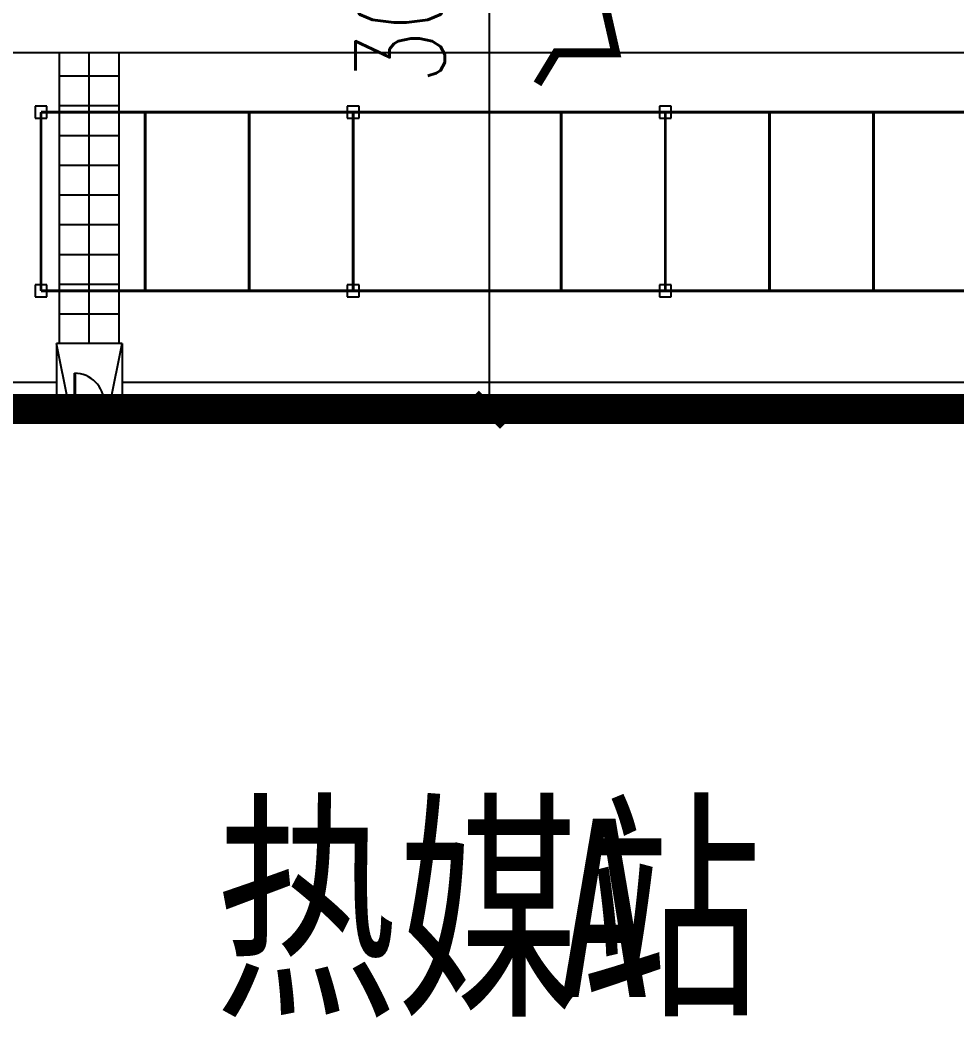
# Model space of a CAD drawing. Extents: x -170 to 1091, y -90 to 504.
# Drawn here: x 235.55 to 267.05, y 105.92 to 140.09 of the extents above; entities that cross this region are included whole.
import ezdxf

# ---------------------------------------------------------------- set-up
doc = ezdxf.new("R2010")
doc.units = 0
doc.header["$LTSCALE"] = 1000
doc.linetypes.add('CENTER2', pattern=[28.575, 19.05, -3.175, 3.175, -3.175])
doc.layers.get('0').update_dxf_attribs({"linetype": 'CONTINUOUS'})
doc.layers.get('Defpoints').update_dxf_attribs({"linetype": 'CONTINUOUS'})
for name, color, linetype in [('PUB_DIM', 3, 'CONTINUOUS'), ('PUB_TEXT', 7, 'CONTINUOUS'), ('road', 2, 'CONTINUOUS'), ('TKX', 3, 'CONTINUOUS'), ('WALL', 141, 'CONTINUOUS'), ('定位中心线', 3, 'CENTER2'), ('管架', 30, 'CONTINUOUS')]:
    doc.layers.add(name, color=color, linetype=linetype)
doc.styles.add('DIM_FONT', font='SIMPLEX', dxfattribs={"width": 0.7, "bigfont": 'GBCBIG'})
doc.styles.get("Standard").update_dxf_attribs({"font": '', "width": 0.75})
doc.styles.get('STANDARD').set_extended_font_data('SimSun')
doc.dimstyles.new('DIMN1', dxfattribs={"dimscale": 0.01, "dimtxt": 300, "dimasz": 100, "dimexe": 250, "dimexo": 300, "dimgap": 150, "dimtad": 1, "dimtxsty": 'DIM_FONT', "dimblk": 'ARCHTICK', "dimcen": 2.5, "dimclrt": 7, "dimazin": 2, "dimtfac": 1, "dimtdec": 0, "dimtix": 1, "dimtmove": 2, "dimatfit": 3, "dimldrblk": 'ARCHTICK'})

# ---------------------------------------------------------------- blocks, each defined once
blk = doc.blocks.new('_ArchTick')
at = {"color": 0, "linetype": 'ByBlock', "const_width": 0.4}
blk.add_lwpolyline([(-0.5, -0.5), (0.5, 0.5)], dxfattribs=at)
blk = doc.blocks.new('*D108')
at = {"layer": 'Defpoints', "color": 0, "linetype": 'Continuous', "transparency": 16777216}
for p in [(232.527, 157), (251.333, 157), (232.527, 127)]:
    blk.add_point(p, dxfattribs=at)
at = {"layer": 'PUB_DIM', "color": 0, "linetype": 'Continuous', "lineweight": -2, "transparency": 16777216}
for p, q in [((235.527, 157), (253.833, 157)), ((251.333, 127), (251.333, 157)), ((235.527, 127), (253.833, 127))]:
    blk.add_line(p, q, dxfattribs=at)
for p, rotation in [((251.333, 157), 90), ((251.333, 127), 270)]:
    blk.add_blockref('_ArchTick', p, dxfattribs=dict(at, rotation=rotation))
at = {"layer": 'PUB_DIM', "color": 7, "linetype": 'Continuous', "transparency": 16777216, "insert": (248.333, 142), "char_height": 3, "attachment_point": 5, "rotation": 90, "style": 'DIM_FONT'}
blk.add_mtext('\\A1;30.00', dxfattribs=at)

msp = doc.modelspace()

# ---------------------------------------------------------------- linework, layer by layer
at = {"linetype": 'Continuous'}
for p, q in [((236.875, 129.22385), (236.875, 139)), ((237.875, 129.22385), (237.875, 139)), ((238.875, 129.22385), (238.875, 139)), ((236.875, 138.22385), (238.875, 138.22385)), ((236.875, 137.22385), (238.875, 137.22385)), ((236.875, 136.22385), (238.875, 136.22385)), ((236.875, 135.22385), (238.875, 135.22385)), ((236.875, 134.22385), (238.875, 134.22385)), ((236.875, 133.22385), (238.875, 133.22385)), ((236.875, 132.22385), (238.875, 132.22385)), ((236.875, 131.22385), (238.875, 131.22385)), ((236.875, 130.22385), (238.875, 130.22385))]:
    msp.add_line(p, q, dxfattribs=at)
at = {"linetype": 'Continuous', "const_width": 0.3, "flags": 128}
msp.add_lwpolyline([(252.90281, 148.93709), (253.48713, 148), (255.62967, 148), (254.5584, 143.5), (255.58097, 139), (253.58452, 139), (252.9515, 137.95606)], dxfattribs=at)
at = {"ltscale": 50, "const_width": 0.1}
for points in [[(348.5, 137), (236.25, 137)], [(236.25, 131), (348.5, 131)]]:
    msp.add_lwpolyline(points, dxfattribs=at)
at = {"ltscale": 50, "const_width": 0.1, "elevation": 0}
for points in [[(236.25, 131), (236.25, 137)], [(239.75, 131), (239.75, 137)], [(243.25, 131), (243.25, 137)], [(246.75, 131), (246.75, 137)], [(253.75, 131), (253.75, 137)], [(257.25, 131), (257.25, 137)], [(260.75, 131), (260.75, 137)], [(264.25, 131), (264.25, 137)]]:
    msp.add_lwpolyline(points, dxfattribs=at)
at = {"linetype": 'Continuous', "const_width": 1, "elevation": 0}
msp.add_lwpolyline([(165.7, 127.02385), (280.5, 127.02385), (280.5, 82.69885), (165.7, 82.69885)], close=True, dxfattribs=at)
at = {"layer": 'road', "linetype": 'Continuous'}
msp.add_line((348.5, 139), (225.225, 139), dxfattribs=at)
at = {"layer": 'TKX', "color": 3}
for p, q in [((238.975, 129.22385), (236.775, 129.22385)), ((236.775, 129.22385), (236.775, 127.22385)), ((237.175, 127.22385), (236.775, 129.22385)), ((238.575, 127.22385), (238.975, 129.22385)), ((238.975, 129.22385), (238.975, 127.22385)), ((237.375, 127.22385), (237.375, 128.22385)), ((237.415, 127.22385), (237.415, 128.22305)), ((226.8, 127.92385), (236.775, 127.92385)), ((238.975, 127.92385), (281.44, 127.92385)), ((237.375, 127.22385), (240.375, 127.22385)), ((238.375, 127.22385), (238.375, 127.02385)), ((238.375, 127.15385), (240.375, 127.15385)), ((245.625, 127.22385), (242.625, 127.22385)), ((245.625, 127.15385), (242.625, 127.15385)), ((247.875, 127.22385), (250.875, 127.22385)), ((247.875, 127.15385), (250.875, 127.15385)), ((256.125, 127.22385), (253.125, 127.22385)), ((256.125, 127.15385), (253.125, 127.15385)), ((258.375, 127.22385), (261.375, 127.22385)), ((258.375, 127.15385), (261.375, 127.15385)), ((263.625, 127.22385), (266.625, 127.22385)), ((263.625, 127.15385), (266.625, 127.15385)), ((238.375, 127.09385), (240.375, 127.09385)), ((238.375, 127.02385), (240.375, 127.02385)), ((245.625, 127.09385), (242.625, 127.09385)), ((245.625, 127.02385), (242.625, 127.02385)), ((247.875, 127.09385), (250.875, 127.09385)), ((247.875, 127.02385), (250.875, 127.02385)), ((256.125, 127.09385), (253.125, 127.09385)), ((256.125, 127.02385), (253.125, 127.02385)), ((258.375, 127.09385), (261.375, 127.09385)), ((258.375, 127.02385), (261.375, 127.02385)), ((263.625, 127.09385), (266.625, 127.09385)), ((263.625, 127.02385), (266.625, 127.02385))]:
    msp.add_line(p, q, dxfattribs=at)
msp.add_arc((237.375, 127.22385), 1, 0, 90, dxfattribs=at)
at = {"layer": 'WALL'}
for p, q in [((235.125, 127.22385), (237.375, 127.22385)), ((237.375, 127.22385), (237.375, 127.02385)), ((240.375, 127.22385), (242.625, 127.22385)), ((240.375, 127.22385), (240.375, 127.02385)), ((242.625, 127.22385), (242.625, 127.02385)), ((245.625, 127.22385), (247.875, 127.22385)), ((245.625, 127.22385), (245.625, 127.02385)), ((247.875, 127.22385), (247.875, 127.02385)), ((250.875, 127.22385), (253.125, 127.22385)), ((250.875, 127.22385), (250.875, 127.02385)), ((253.125, 127.22385), (253.125, 127.02385)), ((256.125, 127.22385), (256.125, 127.02385)), ((256.125, 127.22385), (258.375, 127.22385)), ((258.375, 127.22385), (258.375, 127.02385)), ((261.375, 127.22385), (263.625, 127.22385)), ((261.375, 127.22385), (261.375, 127.02385)), ((263.625, 127.22385), (263.625, 127.02385)), ((266.625, 127.22385), (268.875, 127.22385)), ((266.625, 127.22385), (266.625, 127.02385)), ((235.125, 127.02385), (237.375, 127.02385)), ((240.375, 127.02385), (242.625, 127.02385)), ((245.625, 127.02385), (247.875, 127.02385)), ((250.875, 127.02385), (253.125, 127.02385)), ((256.125, 127.02385), (258.375, 127.02385)), ((261.375, 127.02385), (263.625, 127.02385)), ((266.625, 127.02385), (268.875, 127.02385))]:
    msp.add_line(p, q, dxfattribs=at)
at = {"layer": 'WALL', "elevation": 0}
for points in [[(236.475, 127.22385), (236.025, 127.22385), (236.025, 126.77385), (236.475, 126.77385)], [(246.975, 127.22385), (246.525, 127.22385), (246.525, 126.77385), (246.975, 126.77385)], [(257.475, 127.22385), (257.025, 127.22385), (257.025, 126.77385), (257.475, 126.77385)]]:
    msp.add_lwpolyline(points, close=True, dxfattribs=at)
at = {"layer": '定位中心线', "elevation": 0}
for points in [[(236.05, 137.2), (236.05, 136.8), (236.45, 136.8), (236.45, 137.2)], [(246.55, 137.2), (246.55, 136.8), (246.95, 136.8), (246.95, 137.2)], [(257.05, 137.2), (257.05, 136.8), (257.45, 136.8), (257.45, 137.2)], [(236.05, 131.2), (236.05, 130.8), (236.45, 130.8), (236.45, 131.2)], [(246.55, 131.2), (246.55, 130.8), (246.95, 130.8), (246.95, 131.2)], [(257.05, 131.2), (257.05, 130.8), (257.45, 130.8), (257.45, 131.2)]]:
    msp.add_lwpolyline(points, close=True, dxfattribs=at)
at = {"layer": '管架', "ltscale": 1000}
for p, q in [((236.25, 137), (236.25, 131)), ((239.75, 137), (239.75, 131)), ((243.25, 137), (243.25, 131)), ((246.75, 137), (246.75, 131)), ((253.75, 137), (253.75, 131)), ((257.25, 137), (257.25, 131)), ((260.75, 137), (260.75, 131)), ((264.25, 137), (264.25, 131))]:
    msp.add_line(p, q, dxfattribs=at)

# ---------------------------------------------------------------- texts
at = {"layer": 'PUB_TEXT', "linetype": 'Continuous', "width": 0.75}
for s, p in [('热媒站', (242.09132, 107.25105)), ('A', (253.66275, 107.25105))]:
    msp.add_text(s, height=6, dxfattribs=at).set_placement(p)

# ---------------------------------------------------------------- dimensions: what is measured, and where the dimension line sits
at = {"layer": 'PUB_DIM', "linetype": 'Continuous'}
dim = msp.add_aligned_dim(p1=(232.52722, 127), p2=(232.52722, 157), distance=-18.80556, dimstyle='DIMN1', dxfattribs=at)
dim.commit()
dim.dimension.update_dxf_attribs({"geometry": '*D108', "text_midpoint": (248.33278, 142)})

doc.saveas('drawing.dxf')
